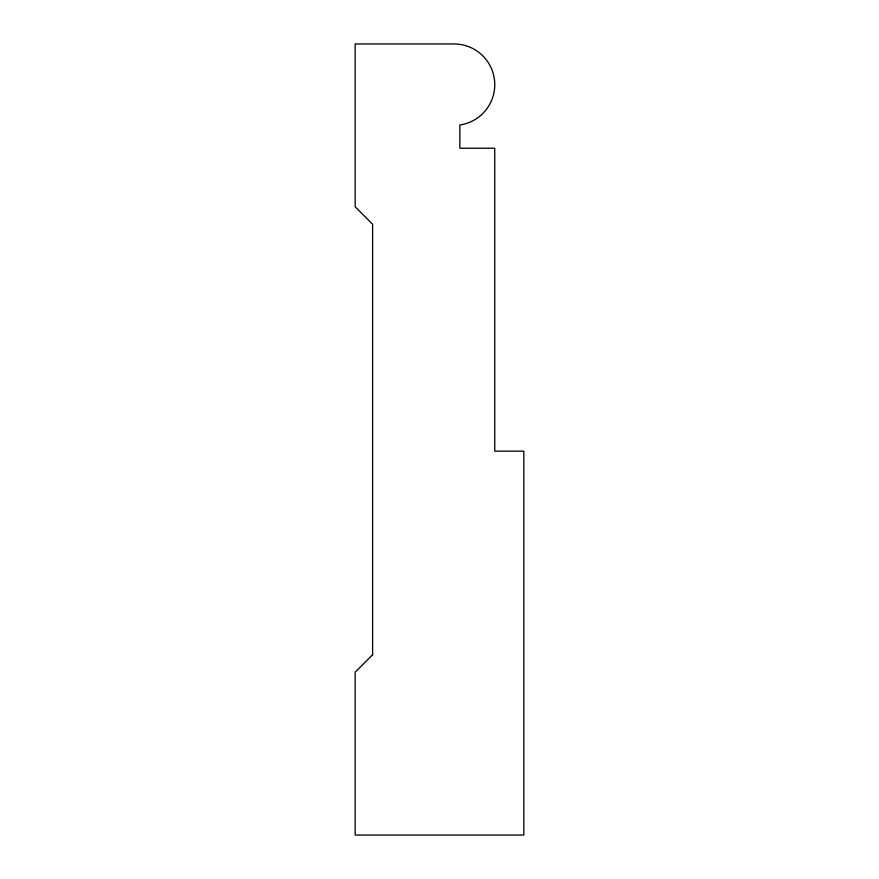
<?xml version="1.0" encoding="UTF-8"?>
<svg xmlns="http://www.w3.org/2000/svg" width="879" height="879" viewBox="0 0 879 879"><rect width="100%" height="100%" fill="white"/><g stroke="black" fill="none" stroke-linecap="round" stroke-linejoin="round"><path stroke-width="1.32" d="M372.608 654.723L355.16 672.171L355.16 835.05L523.84 835.05L523.84 451.136L494.756 451.136L494.756 148.232L459.86 148.232L459.86 124.972A40.72 40.72 0 0 0 494.657 81.747A40.72 40.72 0 0 0 454.047 43.95L355.16 43.95L355.16 206.829L372.608 224.277L372.608 654.723"/></g></svg>
